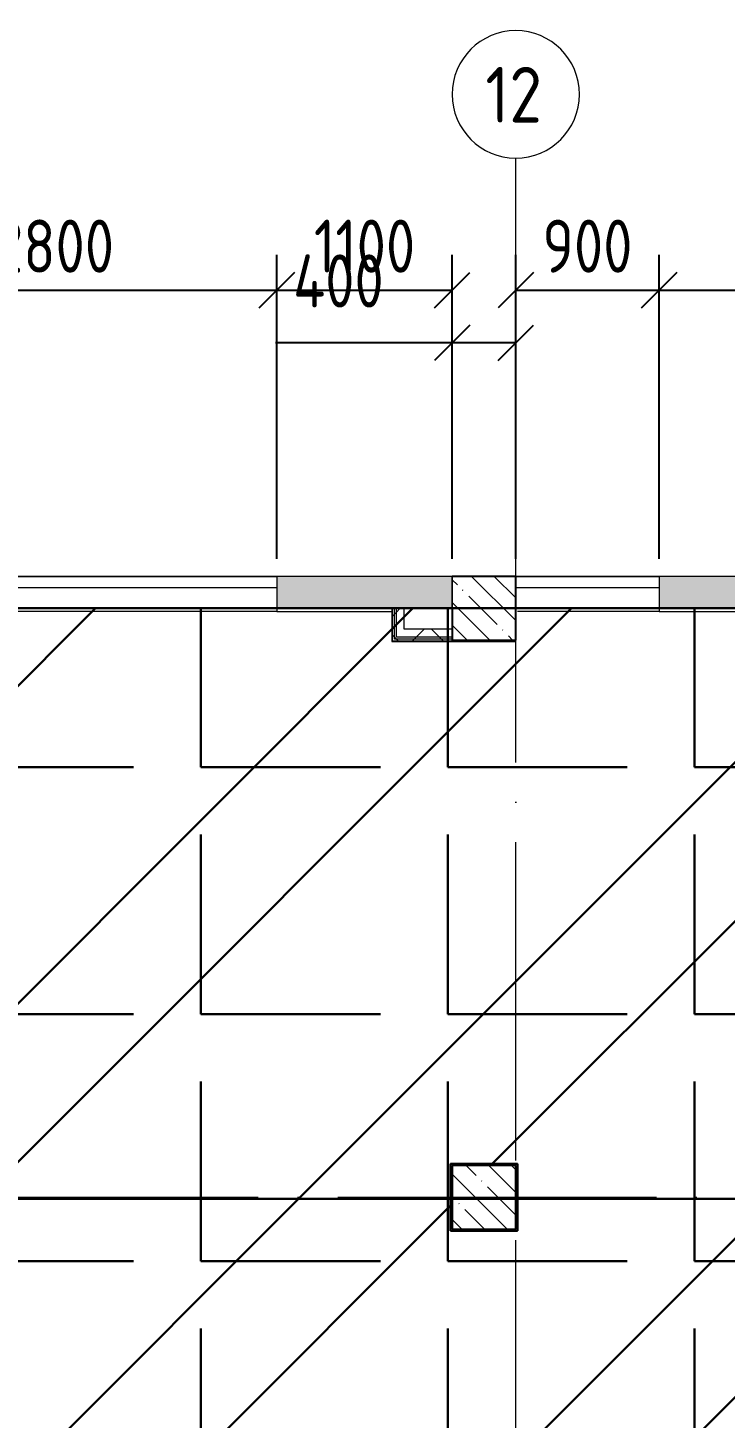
# Model space of a CAD drawing. Header units: millimetres. Extents: x -68946 to 690821, y -552984 to 293768.
# Drawn here: x 46985 to 51365, y 53288 to 62020 of the extents above; entities that cross this region are included whole.
import ezdxf

# ---------------------------------------------------------------- set-up
doc = ezdxf.new("R2010")
doc.units = ezdxf.units.MM
doc.linetypes.add('ADSK_Линия сетки', pattern=[2500, 2000, -250, 0, -250])
doc.layers.get('Defpoints').update_dxf_attribs({"color": 250})
for name, color, linetype, lineweight in [('1.1) Стяжка 5 вып.', 30, 'Continuous', 30), ('1.2) Тепло-звук изол. + пленка 5 вып.', 200, 'Continuous', 30), ('A-____-____-DIMS', 250, 'Continuous', 9), ('A-GLAZ-____-MCUT', 250, 'Continuous', 9), ('A-GLAZ-____-OTLN', 250, 'Continuous', 5), ('A-WALL-____-MCUT', 250, 'Continuous', 13), ('A-WALL-____-PATT', 250, 'Continuous', 13), ('A-WALL-FNSH-MCUT', 250, 'Continuous', 13), ('I-WALL-____-OTLN', 250, 'Continuous', 9), ('S-COLS-____-MCUT', 250, 'Continuous', 25), ('S-COLS-____-OTLN', 250, 'Continuous', 9), ('S-GRID-____-IDEN', 250, 'Continuous', 9), ('S-GRID-____-OTLN', 250, 'Continuous', 9)]:
    doc.layers.add(name, color=color, linetype=linetype, lineweight=lineweight)
doc.styles.add('GOST Common', font='', dxfattribs={"width": 0.9, "height": 350})
doc.styles.get("Standard").update_dxf_attribs({"font": 'ГОСТ тип А.ttf'})
doc.styles.get('GOST Common').set_extended_font_data('GOST Common')
doc.dimstyles.new('А3', dxfattribs={"dimtxt": 333, "dimasz": 222, "dimexe": 222, "dimexo": 111, "dimgap": 111, "dimtad": 1, "dimtoh": 1, "dimdec": 0, "dimrnd": 0.0015, "dimzin": 0, "dimdsep": 46, "dimtxsty": 'Standard', "dimblk": 'OBLIQUE', "dimcen": 0, "dimclrd": 7, "dimclre": 7, "dimclrt": 7, "dimadec": 0, "dimazin": 0, "dimtfac": 1, "dimtdec": 0, "dimtofl": 0, "dimtmove": 0, "dimatfit": 3, "dimfxl": 1, "dimtolj": 1, "dimtzin": 0, "dimarcsym": 0})
pattern_1 = [(45, (0, 0), (-141.42136, 141.42136), []), (135, (0, 0), (-141.42136, -141.42136), [])]
pattern_2 = [(0, (0, 0), (0, 1550.67), [1127.76, -422.91]), (90, (0, 0), (-1550.67, 9e-14), [1127.76, -422.91])]

# ---------------------------------------------------------------- blocks, each defined once
blk = doc.blocks.new('Окно_СКБ_2Ст1 - Окно_СКБ_2Ст_2800_ОК11Л-29018712-Кладочный план на отм_ 0_000_ Секция 1_')
at = {"layer": 'A-GLAZ-____-MCUT'}
for p, q in [((-1400, -125), (1400, -125)), ((-1400, -195), (1400, -195))]:
    blk.add_line(p, q, dxfattribs=at)
at = {"layer": 'A-GLAZ-____-OTLN'}
for p, q in [((1400, -125), (-1400, -125)), ((-1400, -195), (1400, -195))]:
    blk.add_line(p, q, dxfattribs=at)
blk = doc.blocks.new('Окно_СКБ_1Ст1 - 120_Окно_СКБ_1Ст_900_ОК3л-29018700-Кладочный план на отм_ 0_000_ Секция 1_')
at = {"layer": 'A-GLAZ-____-MCUT'}
for p, q in [((-450, -125), (450, -125)), ((-450, -195), (450, -195))]:
    blk.add_line(p, q, dxfattribs=at)
at = {"layer": 'A-GLAZ-____-OTLN'}
for p, q in [((450, -125), (-450, -125)), ((-450, -195), (450, -195))]:
    blk.add_line(p, q, dxfattribs=at)
blk = doc.blocks.new('BSC_Колонна _Прямоугольная - 400x400-V19-Кладочный план на отм_ 0_000_ Секция 1_')
at = {"layer": 'S-COLS-____-OTLN', "lineweight": 5}
h = blk.add_hatch(dxfattribs=at)
h.set_pattern_fill('FP_26', color=256, style=0, pattern_type=2)
h.set_pattern_definition([(135, (-49849.98, -54675), (-142.5619, -142.5619), []), (135, (-49707.42, -54675), (-142.5619, -142.5619), [252.016, -50.403, 3.353, -47.05])])
h.paths.add_polyline_path([(-200, -200), (200, -200), (200, 200), (-200, 200)])
at = {"layer": 'S-COLS-____-MCUT'}
for p, q in [((200, 200), (-200, 200)), ((-200, 200), (-200, -200)), ((200, -200), (200, 200)), ((-200, -200), (200, -200))]:
    blk.add_line(p, q, dxfattribs=at)
blk = doc.blocks.new('Ось сетки - Круг_Ø8 мм-39983606-Кладочный план на отм_ 0_000_ Секция 1_')
at = {"layer": 'S-GRID-____-IDEN'}
for start, end in [(360, 180), (180, 360)]:
    blk.add_arc((0, 0), 4, start, end, dxfattribs=at)
blk = doc.blocks.new('_Oblique')
at = {"color": 0, "linetype": 'ByBlock', "lineweight": -2}
blk.add_line((-0.5, -0.5), (0.5, 0.5), dxfattribs=at)
blk = doc.blocks.new('DIMBLOCK368-Кладочный план на отм_ 0_000_ Секция 1_')
at = {"layer": 'A-____-____-DIMS', "color": 7, "lineweight": -2, "transparency": 16777216}
for p, q in [((45750, 58686), (45750, 60593.3)), ((48550, 58686), (48550, 60593.3)), ((45750, 60371.3), (48550, 60371.3))]:
    blk.add_line(p, q, dxfattribs=at)
at = {"layer": 'Defpoints', "color": 0, "lineweight": 30, "transparency": 16777216}
for p in [(48550, 60371.3), (45750, 58575), (48550, 58575)]:
    blk.add_point(p, dxfattribs=at)
at = {"layer": 'A-____-____-DIMS', "color": 7, "lineweight": -2, "transparency": 16777216, "xscale": 222, "yscale": 222, "zscale": 222, "rotation": 180}
blk.add_blockref('_Oblique', (45750, 60371.3), dxfattribs=at)
at = {"layer": 'A-____-____-DIMS', "color": 7, "lineweight": -2, "transparency": 16777216, "xscale": 222, "yscale": 222, "zscale": 222}
blk.add_blockref('_Oblique', (48550, 60371.3), dxfattribs=at)
at = {"layer": 'A-____-____-DIMS', "color": 7, "transparency": 16777216, "insert": (47150, 60648.8), "char_height": 333, "width": 2.483, "attachment_point": 5}
blk.add_mtext('\\A1;2800', dxfattribs=at)
blk = doc.blocks.new('DIMBLOCK369-Кладочный план на отм_ 0_000_ Секция 1_')
at = {"layer": 'A-____-____-DIMS', "color": 7, "lineweight": -2, "transparency": 16777216}
for p, q in [((48550, 58686), (48550, 60593.3)), ((49650, 58686), (49650, 60593.3)), ((48550, 60371.3), (49650, 60371.3))]:
    blk.add_line(p, q, dxfattribs=at)
at = {"layer": 'Defpoints', "color": 0, "lineweight": 30, "transparency": 16777216}
for p in [(49650, 60371.3), (48550, 58575), (49650, 58575)]:
    blk.add_point(p, dxfattribs=at)
at = {"layer": 'A-____-____-DIMS', "color": 7, "lineweight": -2, "transparency": 16777216, "xscale": 222, "yscale": 222, "zscale": 222, "rotation": 180}
blk.add_blockref('_Oblique', (48550, 60371.3), dxfattribs=at)
at = {"layer": 'A-____-____-DIMS', "color": 7, "lineweight": -2, "transparency": 16777216, "xscale": 222, "yscale": 222, "zscale": 222}
blk.add_blockref('_Oblique', (49650, 60371.3), dxfattribs=at)
at = {"layer": 'A-____-____-DIMS', "color": 7, "transparency": 16777216, "insert": (49100, 60648.8), "char_height": 333, "width": 2.114, "attachment_point": 5}
blk.add_mtext('\\A1;1100', dxfattribs=at)
blk = doc.blocks.new('DIMBLOCK370-Кладочный план на отм_ 0_000_ Секция 1_')
at = {"layer": 'A-____-____-DIMS', "color": 7, "lineweight": -2, "transparency": 16777216}
for p, q in [((49650, 58686), (49650, 60263.8)), ((50050, 58686), (50050, 60263.8)), ((49650, 60041.8), (48540, 60041.8)), ((50050, 60041.8), (49650, 60041.8))]:
    blk.add_line(p, q, dxfattribs=at)
at = {"layer": 'Defpoints', "color": 0, "lineweight": 30, "transparency": 16777216}
for p in [(50050, 60041.8), (49650, 58575), (50050, 58575)]:
    blk.add_point(p, dxfattribs=at)
at = {"layer": 'A-____-____-DIMS', "color": 7, "lineweight": -2, "transparency": 16777216, "xscale": 222, "yscale": 222, "zscale": 222, "rotation": 180}
blk.add_blockref('_Oblique', (49650, 60041.8), dxfattribs=at)
at = {"layer": 'A-____-____-DIMS', "color": 7, "lineweight": -2, "transparency": 16777216, "xscale": 222, "yscale": 222, "zscale": 222}
blk.add_blockref('_Oblique', (50050, 60041.8), dxfattribs=at)
at = {"layer": 'A-____-____-DIMS', "color": 7, "transparency": 16777216, "insert": (48651, 60596.8), "char_height": 333, "width": 1.946, "attachment_point": 1, "line_spacing_factor": 1.022761}
blk.add_mtext('\\A1;400', dxfattribs=at)
blk = doc.blocks.new('DIMBLOCK371-Кладочный план на отм_ 0_000_ Секция 1_')
at = {"layer": 'A-____-____-DIMS', "color": 7, "lineweight": -2, "transparency": 16777216}
for p, q in [((50050, 58686), (50050, 60593.3)), ((50950, 58686), (50950, 60593.3)), ((50050, 60371.3), (50950, 60371.3))]:
    blk.add_line(p, q, dxfattribs=at)
at = {"layer": 'Defpoints', "color": 0, "lineweight": 30, "transparency": 16777216}
for p in [(50950, 60371.3), (50050, 58575), (50950, 58575)]:
    blk.add_point(p, dxfattribs=at)
at = {"layer": 'A-____-____-DIMS', "color": 7, "lineweight": -2, "transparency": 16777216, "xscale": 222, "yscale": 222, "zscale": 222, "rotation": 180}
blk.add_blockref('_Oblique', (50050, 60371.3), dxfattribs=at)
at = {"layer": 'A-____-____-DIMS', "color": 7, "lineweight": -2, "transparency": 16777216, "xscale": 222, "yscale": 222, "zscale": 222}
blk.add_blockref('_Oblique', (50950, 60371.3), dxfattribs=at)
at = {"layer": 'A-____-____-DIMS', "color": 7, "transparency": 16777216, "insert": (50500, 60648.8), "char_height": 333, "width": 1.862, "attachment_point": 5}
blk.add_mtext('\\A1;900', dxfattribs=at)
blk = doc.blocks.new('DIMBLOCK372-Кладочный план на отм_ 0_000_ Секция 1_')
at = {"layer": 'A-____-____-DIMS', "color": 7, "lineweight": -2, "transparency": 16777216}
for p, q in [((50950, 58686), (50950, 60593.3)), ((51600, 58686), (51600, 60593.3)), ((50950, 60371.3), (51600, 60371.3)), ((51600, 60371.3), (52676.7, 60371.3))]:
    blk.add_line(p, q, dxfattribs=at)
at = {"layer": 'Defpoints', "color": 0, "lineweight": 30, "transparency": 16777216}
for p in [(51600, 60371.3), (50950, 58575), (51600, 58575)]:
    blk.add_point(p, dxfattribs=at)
at = {"layer": 'A-____-____-DIMS', "color": 7, "lineweight": -2, "transparency": 16777216, "xscale": 222, "yscale": 222, "zscale": 222, "rotation": 180}
blk.add_blockref('_Oblique', (50950, 60371.3), dxfattribs=at)
at = {"layer": 'A-____-____-DIMS', "color": 7, "lineweight": -2, "transparency": 16777216, "xscale": 222, "yscale": 222, "zscale": 222}
blk.add_blockref('_Oblique', (51600, 60371.3), dxfattribs=at)
at = {"layer": 'A-____-____-DIMS', "color": 7, "transparency": 16777216, "insert": (52249.4, 60648.8), "char_height": 333, "width": 1.862, "attachment_point": 5}
blk.add_mtext('\\A1;650', dxfattribs=at)

msp = doc.modelspace()

# ---------------------------------------------------------------- hatches: boundary and pattern name
at = {"layer": '1.1) Стяжка 5 вып.', "lineweight": 30, "true_color": 0xf26722}
h = msp.add_hatch(dxfattribs=at)
h.set_pattern_fill('ANSI32', color=30, scale=222)
h.paths.add_polyline_path([(53480, 58375.0006), (32655, 58375.0006), (32655, 54665.0006), (35938.1957, 54665.0006), (35938.1957, 54885), (36359.9781, 54885), (36359.9781, 54665.0006), (40840, 54665.0006), (40840, 54885), (41260, 54885), (41260, 54665.0006), (45340, 54665.0006), (45340, 54885), (45760, 54885), (45760, 54665.0006), (49640, 54665.0006), (49640, 54885), (50059.9781, 54885), (50059.9781, 54665.0006), (53480, 54665.0006)])
h = msp.add_hatch(dxfattribs=at)
h.set_pattern_fill('ANSI32', color=30, scale=222)
h.paths.add_polyline_path([(69050, 54665.0006), (63760.01, 54665.0006), (63760.01, 54465), (63340.01, 54465), (63340.01, 54665.0006), (50059.9781, 54665.0006), (50059.9781, 54465), (49640, 54465), (49640, 54665.0006), (45760, 54665.0006), (45760, 54465), (45340, 54465), (45340, 54665.0006), (41260, 54665.0006), (41260, 54465), (40840, 54465), (40840, 54665.0006), (36359.9781, 54665.0006), (36359.9781, 54465), (35938.1957, 54465), (35938.1957, 54665.0006), (32655, 54665.0006), (237.9781, 54665.0006), (237.9781, 51375), (69050, 51375)])
at = {"layer": '1.2) Тепло-звук изол. + пленка 5 вып.', "lineweight": 30}
h = msp.add_hatch(dxfattribs=at)
h.set_pattern_fill('ANGLE', color=256, scale=222)
h.set_pattern_definition(pattern_2)
h.paths.add_polyline_path([(53480, 58375.0006), (32655, 58375.0006), (32655, 54665.0006), (35938.1957, 54665.0006), (35938.1957, 54885), (36359.9781, 54885), (36359.9781, 54665.0006), (40840, 54665.0006), (40840, 54885), (41260, 54885), (41260, 54665.0006), (45340, 54665.0006), (45340, 54885), (45760, 54885), (45760, 54665.0006), (49640, 54665.0006), (49640, 54885), (50059.9781, 54885), (50059.9781, 54665.0006), (53480, 54665.0006)])
h = msp.add_hatch(dxfattribs=at)
h.set_pattern_fill('ANGLE', color=256, scale=222)
h.set_pattern_definition(pattern_2)
h.paths.add_polyline_path([(69050, 54665.0006), (63760.01, 54665.0006), (63760.01, 54465), (63340.01, 54465), (63340.01, 54665.0006), (50059.9781, 54665.0006), (50059.9781, 54465), (49640, 54465), (49640, 54665.0006), (45760, 54665.0006), (45760, 54465), (45340, 54465), (45340, 54665.0006), (41260, 54665.0006), (41260, 54465), (40840, 54465), (40840, 54665.0006), (36359.9781, 54665.0006), (36359.9781, 54465), (35938.1957, 54465), (35938.1957, 54665.0006), (32655, 54665.0006), (237.9781, 54665.0006), (237.9781, 51375), (69050, 51375)])
at = {"layer": 'A-WALL-____-PATT', "lineweight": 15}
h = msp.add_hatch(dxfattribs=at)
h.set_pattern_fill('FP_9', color=256, style=0, pattern_type=2)
h.set_pattern_definition([(50, (0, 0), (364.3679, -31.8783), [38.1, -419.1]), (355, (0, 0), (-70.4859, 382.1133), [30.48, -335.28]), (100.451, (30.36, -2.66), (293.885, 350.2334), [32.38, -356.18]), (46.184, (0, 101.6), (542.1585, -84.0858), [57.15, -628.65]), (96.636, (45.2, 94.6), (474.805, 494.8554), [48.57, -534.27]), (351.184, (0, 101.6), (474.8102, 494.85), [45.72, -502.92]), (21, (50.8, 76.2), (303.2285, -204.5305), [38.1, -419.1]), (326, (50.8, 76.2), (123.6039, 368.376), [30.48, -335.28]), (71.451, (76.07, 59.16), (426.8341, 163.8427), [32.38, -356.18]), (37.5, (0, 0), (6.17665, 169.11015), [16.764, -314.452, 16.764, -323.596, -336.55]), (37.5, (0, 0), (6.17665, 169.11015), [-671.576, 16.764, -319.786]), (7.5, (0, 0), (133.63888, 200.3615), [16.764, -177.292, 16.764, -306.832, -128.27]), (7.5, (0, 0), (133.63888, 200.3615), [-517.652, 16.764, -111.506]), (327.5, (-113.28, 0), (271.18182, -11.45836), [16.764, -110.236, 16.764, -379.476, -525.78]), (327.5, (-113.28, 0), (271.18182, -11.45836), [-523.24, 16.764, -509.016]), (317.5, (-164.08, 0), (296.2585, 50.85285), [16.764, -148.336, 16.764, -246.38, -373.38]), (317.5, (-164.08, 0), (296.2585, 50.85285), [-428.244, 16.764, -356.616])])
h.paths.add_polyline_path([(69050, 58375), (69050, 58575), (63749.9781, 58575.0085), (63749.9781, 58375.0085), (67102.2057, 58375.0031)])
h.paths.add_polyline_path([(63349.9781, 58375.0091), (63349.9781, 58575.0091), (63020.2294, 58575.0097), (63020.2294, 58375.0097), (63253.8734, 58375.0093)])
h.paths.add_polyline_path([(61820.2294, 58375.0116), (61820.2294, 58575.0116), (61170, 58575.0126), (61170, 58375.0126), (61685, 58375.0118)])
h.paths.add_polyline_path([(60270, 58375.014), (60270, 58575.014), (59249.9781, 58575.0157), (59249.9781, 58375.0157), (59405.5412, 58375.0154)])
h.paths.add_polyline_path([(58849.9781, 58375.0163), (58849.9781, 58575.0163), (54749.9781, 58575.0229), (54749.9781, 58375.0229), (58306.0176, 58375.0172)])
h.paths.add_polyline_path([(54349.9781, 58375.0235), (54349.9781, 58575.0235), (52850, 58575.0259), (52850, 58375.0259), (53907.9236, 58375.0242)])
h.paths.add_polyline_path([(51600, 58375.0279), (51600, 58575.0279), (50950, 58575.0289), (50950, 58375.0289)])
h.paths.add_polyline_path([(49649.9781, 58375.031), (49649.9781, 58575.031), (48550, 58575.0328), (48550, 58375.0328), (49509.8296, 58375.0312)])
h.paths.add_polyline_path([(45349.9781, 58375.0379), (45349.9781, 58575.0379), (44200.229, 58575.0397), (44200.229, 58375.0397), (45111.7356, 58375.0383)])
h.paths.add_polyline_path([(41400.229, 58375.0442), (41400.229, 58575.0442), (41249.9781, 58575.0444), (41249.9781, 58375.0444), (41263.4033, 58375.0444)])
h.paths.add_polyline_path([(40849.9781, 58375.0451), (40849.9781, 58575.0451), (39850, 58575.0467), (39850, 58375.0467), (40713.6415, 58375.0453)])
h.paths.add_polyline_path([(38600, 58375.0487), (38600, 58575.0487), (37950, 58575.0497), (37950, 58375.0497), (38514.5945, 58375.0488)])
h.paths.add_polyline_path([(37050, 58375.0512), (37050, 58575.0512), (36349.9781, 58575.0523), (36349.9781, 58375.0523), (36865.3093, 58375.0515)])
h.paths.add_polyline_path([(35949.9781, 58375.0529), (35949.9781, 58575.0529), (35500, 58575.0536), (35500, 58375.0536), (35765.7858, 58375.0532)])
h.paths.add_polyline_path([(32700, 58375.0581), (32700, 58575.0581), (31725.0002, 58575.0597), (31724.9998, 58375.0597), (32655, 58375.0582)])
h = msp.add_hatch(dxfattribs=at)
h.set_pattern_fill('FP_28', color=256, style=0, pattern_type=2)
h.set_pattern_definition(pattern_1)
h.paths.add_polyline_path([(49299.7344, 58193.0006), (49349.7344, 58193.0006), (49349.7344, 58375.0006), (49299.7344, 58375.0006)])
h = msp.add_hatch(dxfattribs=at)
h.set_pattern_fill('FP_28', color=256, style=0, pattern_type=2)
h.set_pattern_definition(pattern_1)
h.paths.add_polyline_path([(49649.9781, 58193.0006), (49649.9781, 58243.0006), (49349.7344, 58243.0006), (49349.7344, 58193.0006), (49509.8296, 58193.0006)])
at = {"layer": 'I-WALL-____-OTLN'}
h = msp.add_hatch(dxfattribs=at)
h.set_pattern_fill('FP_28', color=256, style=0, pattern_type=2)
h.set_pattern_definition(pattern_1)
h.paths.add_polyline_path([(49287.2344, 58168.0006), (49287.2344, 58375.0006), (49274.7344, 58375.0006), (49274.7344, 58168.0006)])
h = msp.add_hatch(dxfattribs=at)
h.set_pattern_fill('FP_28', color=256, style=0, pattern_type=2)
h.set_pattern_definition(pattern_1)
h.paths.add_polyline_path([(49299.7344, 58180.5006), (49299.7344, 58375.0006), (49287.2344, 58375.0006), (49287.2344, 58180.5006)])
h = msp.add_hatch(dxfattribs=at)
h.set_pattern_fill('FP_28', color=256, style=0, pattern_type=2)
h.set_pattern_definition(pattern_1)
h.paths.add_polyline_path([(49299.7344, 58168.0006), (49649.9781, 58168.0006), (49649.9781, 58180.5006), (49287.2344, 58180.5006), (49287.2344, 58168.0006)])
h = msp.add_hatch(dxfattribs=at)
h.set_pattern_fill('FP_28', color=256, style=0, pattern_type=2)
h.set_pattern_definition(pattern_1)
h.paths.add_polyline_path([(49509.8296, 58180.5006), (49649.9781, 58180.5006), (49649.9781, 58193.0006), (49299.7344, 58193.0006), (49299.7344, 58180.5006), (49349.7344, 58180.5006)])
at = {"layer": 'S-COLS-____-OTLN', "lineweight": 5}
h = msp.add_hatch(dxfattribs=at)
h.set_pattern_fill('FP_8', color=256, style=0, pattern_type=2)
h.set_pattern_definition([(135, (0, 0), (-142.5612, -142.5612), []), (135, (142.56, 0), (-142.5612, -142.5612), [252.016, -50.403, 3.353, -47.05])])
h.paths.add_polyline_path([(49649.9781, 58175.0006), (50049.9781, 58175.0006), (50049.9781, 58575.0006), (49649.9781, 58575.0006), (49649.9781, 58375.031)])

# ---------------------------------------------------------------- linework, layer by layer
at = {"linetype": 'ADSK_Линия сетки'}
msp.add_line((-3569.5512, 54675.0006), (72376.0288, 54675.0006), dxfattribs=at)
at = {"layer": '1.1) Стяжка 5 вып.', "lineweight": 30}
for points in [[(32655, 54665.0006), (53480, 54665.0006), (53480, 58375.0006), (32655, 58375.0006)], [(49640, 54465), (50059.9781, 54465), (50059.9781, 54885), (49640, 54885)], [(237.9781, 54665.0006), (69050, 54665.0006), (69050, 51375), (237.9781, 51375)]]:
    msp.add_lwpolyline(points, close=True, dxfattribs=at)
at = {"layer": 'A-WALL-____-MCUT', "lineweight": 15}
for p, q in [((49649.9781, 58575.031), (48550, 58575.0328)), ((48550, 58575.0328), (48550, 58375.0328)), ((49649.9781, 58375.031), (49649.9781, 58575.031)), ((51600, 58575.0279), (50950, 58575.0289)), ((50950, 58575.0289), (50950, 58375.0289)), ((48550, 58375.0328), (49271.7344, 58375.0316)), ((49274.7344, 58375.0006), (48550, 58375.0006)), ((49271.7344, 58375.0316), (49271.7344, 58165.0006)), ((49274.7344, 58375.0316), (49271.7344, 58375.0316)), ((49274.7344, 58375.0316), (49649.9781, 58375.031)), ((49274.7344, 58168.0006), (49274.7344, 58375.0316)), ((49287.2344, 58180.5006), (49287.2344, 58375.0006)), ((49349.7344, 58375.0006), (49299.7344, 58375.0006)), ((49299.7344, 58193.0006), (49299.7344, 58375.0006)), ((49349.7344, 58243.0006), (49349.7344, 58375.0006)), ((50950, 58375.0289), (51600, 58375.0279)), ((51600, 58375), (50950, 58375)), ((49649.9781, 58243.0006), (49349.7344, 58243.0006)), ((49649.9781, 58193.0006), (49649.9781, 58243.0006)), ((49271.7344, 58165.0006), (49649.9781, 58165.0006)), ((49649.9781, 58168.0006), (49274.7344, 58168.0006)), ((49649.9781, 58180.5006), (49287.2344, 58180.5006)), ((49649.9781, 58193.0006), (49299.7344, 58193.0006)), ((49649.9781, 58168.0006), (49649.9781, 58175.0006)), ((49649.9781, 58165.0006), (49649.9781, 58168.0006))]:
    msp.add_line(p, q, dxfattribs=at)
at = {"layer": 'A-WALL-FNSH-MCUT', "lineweight": 15}
for p, q in [((48550, 58375.0006), (48550, 58355.0006)), ((48550, 58355.0006), (49274.7344, 58355.0006)), ((49299.7344, 58375.0006), (49274.7344, 58375.0006)), ((50950, 58375), (50950, 58355)), ((50950, 58355), (51600, 58355)), ((49649.9781, 58175.0006), (49649.9781, 58193.0006)), ((50050, 58175.0006), (49649.9781, 58175.0006)), ((49649.9781, 58165.0006), (50050, 58165.0006)), ((50050, 58165.0006), (50050, 58175.0006)), ((50059.9781, 54885), (49640, 54885)), ((49640, 54885), (49640, 54465)), ((50059.9781, 54465), (50059.9781, 54885)), ((49640, 54465), (50059.9781, 54465))]:
    msp.add_line(p, q, dxfattribs=at)
at = {"layer": 'I-WALL-____-OTLN', "lineweight": 15}
for p, q in [((45750, 58575.0373), (48550, 58575.0328)), ((50050, 58575.0304), (50950, 58575.0289)), ((48550, 58355.0006), (45760, 58355.0006)), ((50950, 58355), (50059.9781, 58355))]:
    msp.add_line(p, q, dxfattribs=at)
at = {"layer": 'S-COLS-____-MCUT'}
for p, q in [((50049.9781, 58575.0006), (49649.9781, 58575.0006)), ((50049.9781, 58175.0006), (50049.9781, 58575.0006)), ((49649.9781, 58375.031), (49649.9781, 58175.0006)), ((49649.9781, 58175.0006), (50049.9781, 58175.0006))]:
    msp.add_line(p, q, dxfattribs=at)
at = {"layer": 'S-COLS-____-OTLN'}
msp.add_line((49649.9781, 58575.0006), (49649.9781, 58375.031), dxfattribs=at)
at = {"layer": 'S-GRID-____-OTLN', "linetype": 'ADSK_Линия сетки'}
for p, q in [((50050, 39906.0281), (50050, 61202.0051)), ((-3669.3683, 58375.0006), (72376.0288, 58375.0006))]:
    msp.add_line(p, q, dxfattribs=at)

# ---------------------------------------------------------------- block references
at = {"layer": 'A-GLAZ-____-OTLN'}
for name, p in [('Окно_СКБ_2Ст1 - Окно_СКБ_2Ст_2800_ОК11Л-29018712-Кладочный план на отм_ 0_000_ Секция 1_', (47150, 58700)), ('Окно_СКБ_1Ст1 - 120_Окно_СКБ_1Ст_900_ОК3л-29018700-Кладочный план на отм_ 0_000_ Секция 1_', (50500, 58700))]:
    msp.add_blockref(name, p, dxfattribs=at)
at = {"layer": 'S-COLS-____-OTLN'}
msp.add_blockref('BSC_Колонна _Прямоугольная - 400x400-V19-Кладочный план на отм_ 0_000_ Секция 1_', (49849.9781, 54675), dxfattribs=at)
at = {"layer": 'S-GRID-____-IDEN', "xscale": 99.99999999999993, "yscale": 99.99999999999993, "zscale": 99.99999999999993}
msp.add_blockref('Ось сетки - Круг_Ø8 мм-39983606-Кладочный план на отм_ 0_000_ Секция 1_', (50050, 61602.0051), dxfattribs=at)

# ---------------------------------------------------------------- texts
at = {"layer": 'S-GRID-____-IDEN', "color": 18, "true_color": 0x000000, "insert": (49858.8193, 61774.5385), "char_height": 350, "width": 461.772, "attachment_point": 1, "style": 'GOST Common'}
msp.add_mtext('12', dxfattribs=at)

# ---------------------------------------------------------------- dimensions: what is measured, and where the dimension line sits
at = {"layer": 'A-____-____-DIMS'}
for base, p1, p2, picture, middle in [((48550, 60371.2672), (45749.9781, 58575.0006), (48550, 58575.0328), 'DIMBLOCK368-Кладочный план на отм_ 0_000_ Секция 1_', (47149.989, 60648.7672)), ((49649.9781, 60371.2672), (48550, 58575.0328), (49649.9781, 58575.0006), 'DIMBLOCK369-Кладочный план на отм_ 0_000_ Секция 1_', (49099.989, 60648.7672)), ((50950, 60371.2672), (50049.9781, 58575.0006), (50950, 58575.0289), 'DIMBLOCK371-Кладочный план на отм_ 0_000_ Секция 1_', (50499.989, 60648.7672)), ((51600, 60371.2672), (50950, 58575.0289), (51600, 58575.0279), 'DIMBLOCK372-Кладочный план на отм_ 0_000_ Секция 1_', (52249.35, 60648.7672))]:
    dim = msp.add_linear_dim(base=base, p1=p1, p2=p2, dimstyle='А3', dxfattribs=at)
    dim.commit()
    dim.dimension.update_dxf_attribs({"geometry": picture, "text_midpoint": middle})
dim = msp.add_linear_dim(base=(50049.9781, 60041.8382), p1=(49649.9781, 58575.0006), p2=(50049.9781, 58575.0006), dimstyle='А3', dxfattribs=at)
dim.commit()
dim.dimension.update_dxf_attribs({"geometry": 'DIMBLOCK370-Кладочный план на отм_ 0_000_ Секция 1_', "text_midpoint": (48983.9781, 60041.8382), "dimtype": 160})

doc.saveas('drawing.dxf')
